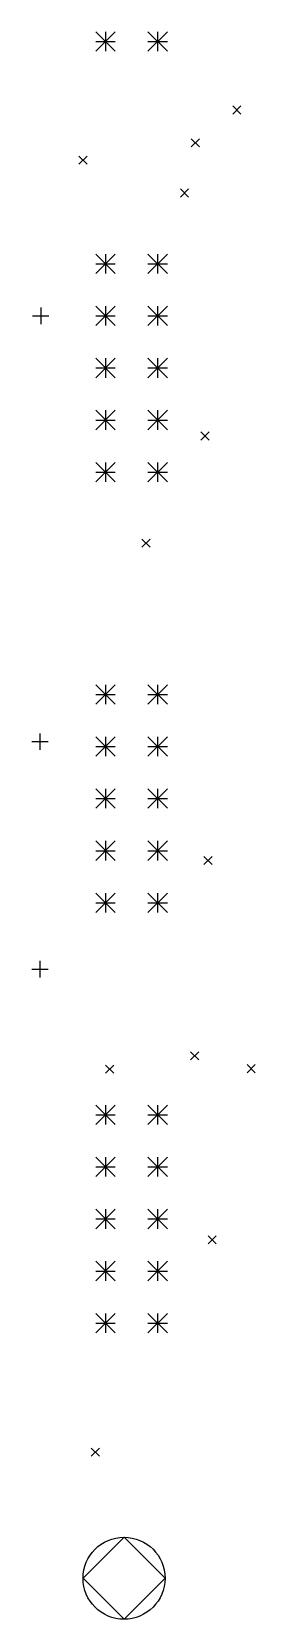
# Model space of a CAD drawing. Extents: x -2 to 158, y -158 to -1.
# Drawn here: x 63.6 to 74.5, y -155 to -77.6 of the extents above; entities that cross this region are included whole.
import ezdxf

# ---------------------------------------------------------------- set-up
doc = ezdxf.new("R2010")
doc.units = 0
doc.layers.add('BLACK', color=7, linetype='CONTINUOUS')

msp = doc.modelspace()

# ---------------------------------------------------------------- linework, layer by layer
at = {"layer": 'BLACK', "linetype": 'CONTINUOUS'}
for p, q in [((66.725, -77.585), (67.675, -78.535)), ((67.675, -77.585), (66.725, -78.535)), ((66.725, -78.06), (67.675, -78.06)), ((67.2, -77.585), (67.2, -78.535)), ((69.265, -77.585), (70.215, -78.535)), ((70.215, -77.585), (69.265, -78.535)), ((69.265, -78.06), (70.215, -78.06)), ((69.74, -77.585), (69.74, -78.535)), ((73.4, -81.2), (73.8, -81.6)), ((73.8, -81.2), (73.4, -81.6)), ((71.375, -82.8), (71.775, -83.2)), ((71.775, -82.8), (71.375, -83.2)), ((65.9, -83.65), (66.3, -84.05)), ((66.3, -83.65), (65.9, -84.05)), ((70.85, -85.25), (71.25, -85.65)), ((71.25, -85.25), (70.85, -85.65)), ((66.725, -88.425), (67.675, -89.375)), ((67.675, -88.425), (66.725, -89.375)), ((66.725, -88.9), (67.675, -88.9)), ((67.2, -88.425), (67.2, -89.375)), ((69.265, -88.425), (70.215, -89.375)), ((70.215, -88.425), (69.265, -89.375)), ((69.265, -88.9), (70.215, -88.9)), ((69.74, -88.425), (69.74, -89.375)), ((64.04, -91.04), (64.04, -91.84)), ((66.725, -90.965), (67.675, -91.915)), ((67.675, -90.965), (66.725, -91.915)), ((67.2, -90.965), (67.2, -91.915)), ((69.265, -90.965), (70.215, -91.915)), ((70.215, -90.965), (69.265, -91.915)), ((69.74, -90.965), (69.74, -91.915)), ((63.64, -91.44), (64.44, -91.44)), ((66.725, -91.44), (67.675, -91.44)), ((69.265, -91.44), (70.215, -91.44)), ((66.725, -93.505), (67.675, -94.455)), ((67.675, -93.505), (66.725, -94.455)), ((67.2, -93.505), (67.2, -94.455)), ((69.265, -93.505), (70.215, -94.455)), ((70.215, -93.505), (69.265, -94.455)), ((69.74, -93.505), (69.74, -94.455)), ((66.725, -93.98), (67.675, -93.98)), ((69.265, -93.98), (70.215, -93.98)), ((66.725, -96.045), (67.675, -96.995)), ((67.675, -96.045), (66.725, -96.995)), ((66.725, -96.52), (67.675, -96.52)), ((67.2, -96.045), (67.2, -96.995)), ((69.265, -96.045), (70.215, -96.995)), ((70.215, -96.045), (69.265, -96.995)), ((69.265, -96.52), (70.215, -96.52)), ((69.74, -96.045), (69.74, -96.995)), ((71.85, -97.1), (72.25, -97.5)), ((72.25, -97.1), (71.85, -97.5)), ((66.725, -98.585), (67.675, -99.535)), ((67.675, -98.585), (66.725, -99.535)), ((66.725, -99.06), (67.675, -99.06)), ((67.2, -98.585), (67.2, -99.535)), ((69.265, -98.585), (70.215, -99.535)), ((70.215, -98.585), (69.265, -99.535)), ((69.265, -99.06), (70.215, -99.06)), ((69.74, -98.585), (69.74, -99.535)), ((68.975, -102.325), (69.375, -102.725)), ((69.375, -102.325), (68.975, -102.725)), ((66.725, -109.425), (67.675, -110.375)), ((67.675, -109.425), (66.725, -110.375)), ((66.725, -109.9), (67.675, -109.9)), ((67.2, -109.425), (67.2, -110.375)), ((69.265, -109.425), (70.215, -110.375)), ((70.215, -109.425), (69.265, -110.375)), ((69.265, -109.9), (70.215, -109.9)), ((69.74, -109.425), (69.74, -110.375)), ((63.6, -112.2), (64.4, -112.2)), ((64, -111.8), (64, -112.6)), ((66.725, -111.965), (67.675, -112.915)), ((67.675, -111.965), (66.725, -112.915)), ((67.2, -111.965), (67.2, -112.915)), ((69.265, -111.965), (70.215, -112.915)), ((70.215, -111.965), (69.265, -112.915)), ((69.74, -111.965), (69.74, -112.915)), ((66.725, -112.44), (67.675, -112.44)), ((69.265, -112.44), (70.215, -112.44)), ((66.725, -114.505), (67.675, -115.455)), ((67.675, -114.505), (66.725, -115.455)), ((67.2, -114.505), (67.2, -115.455)), ((69.265, -114.505), (70.215, -115.455)), ((70.215, -114.505), (69.265, -115.455)), ((69.74, -114.505), (69.74, -115.455)), ((66.725, -114.98), (67.675, -114.98)), ((69.265, -114.98), (70.215, -114.98)), ((66.725, -117.045), (67.675, -117.995)), ((67.675, -117.045), (66.725, -117.995)), ((66.725, -117.52), (67.675, -117.52)), ((67.2, -117.045), (67.2, -117.995)), ((69.265, -117.045), (70.215, -117.995)), ((70.215, -117.045), (69.265, -117.995)), ((69.265, -117.52), (70.215, -117.52)), ((69.74, -117.045), (69.74, -117.995)), ((72, -117.8), (72.4, -118.2)), ((72.4, -117.8), (72, -118.2)), ((66.725, -119.585), (67.675, -120.535)), ((67.675, -119.585), (66.725, -120.535)), ((67.2, -119.585), (67.2, -120.535)), ((69.265, -119.585), (70.215, -120.535)), ((70.215, -119.585), (69.265, -120.535)), ((69.74, -119.585), (69.74, -120.535)), ((66.725, -120.06), (67.675, -120.06)), ((69.265, -120.06), (70.215, -120.06)), ((64, -122.9), (64, -123.7)), ((63.6, -123.3), (64.4, -123.3)), ((71.35, -127.326891), (71.75, -127.726891)), ((71.75, -127.326891), (71.35, -127.726891)), ((67.2, -127.975), (67.6, -128.375)), ((67.6, -127.975), (67.2, -128.375)), ((74.1, -127.95), (74.5, -128.35)), ((74.5, -127.95), (74.1, -128.35)), ((66.725, -129.925), (67.675, -130.875)), ((67.675, -129.925), (66.725, -130.875)), ((67.2, -129.925), (67.2, -130.875)), ((69.265, -129.925), (70.215, -130.875)), ((70.215, -129.925), (69.265, -130.875)), ((69.74, -129.925), (69.74, -130.875)), ((66.725, -130.4), (67.675, -130.4)), ((69.265, -130.4), (70.215, -130.4)), ((66.725, -132.465), (67.675, -133.415)), ((67.675, -132.465), (66.725, -133.415)), ((66.725, -132.94), (67.675, -132.94)), ((67.2, -132.465), (67.2, -133.415)), ((69.265, -132.465), (70.215, -133.415)), ((70.215, -132.465), (69.265, -133.415)), ((69.265, -132.94), (70.215, -132.94)), ((69.74, -132.465), (69.74, -133.415)), ((66.725, -135.005), (67.675, -135.955)), ((67.675, -135.005), (66.725, -135.955)), ((67.2, -135.005), (67.2, -135.955)), ((69.265, -135.005), (70.215, -135.955)), ((70.215, -135.005), (69.265, -135.955)), ((69.74, -135.005), (69.74, -135.955)), ((66.725, -135.48), (67.675, -135.48)), ((69.265, -135.48), (70.215, -135.48)), ((72.2, -136.3), (72.6, -136.7)), ((72.6, -136.3), (72.2, -136.7)), ((66.725, -137.545), (67.675, -138.495)), ((67.675, -137.545), (66.725, -138.495)), ((67.2, -137.545), (67.2, -138.495)), ((69.265, -137.545), (70.215, -138.495)), ((70.215, -137.545), (69.265, -138.495)), ((69.74, -137.545), (69.74, -138.495)), ((66.725, -138.02), (67.675, -138.02)), ((69.265, -138.02), (70.215, -138.02)), ((66.725, -140.085), (67.675, -141.035)), ((67.675, -140.085), (66.725, -141.035)), ((67.2, -140.085), (67.2, -141.035)), ((69.265, -140.085), (70.215, -141.035)), ((70.215, -140.085), (69.265, -141.035)), ((69.74, -140.085), (69.74, -141.035)), ((66.725, -140.56), (67.675, -140.56)), ((69.265, -140.56), (70.215, -140.56)), ((66.5, -146.65), (66.9, -147.05)), ((66.9, -146.65), (66.5, -147.05)), ((68.1, -151), (66.1, -153)), ((70.1, -153), (68.1, -151)), ((66.1, -153), (68.1, -155)), ((68.1, -155), (70.1, -153))]:
    msp.add_line(p, q, dxfattribs=at)
at = {"layer": 'BLACK'}
msp.add_circle((68.1, -153), 2, dxfattribs=at)

doc.saveas('drawing.dxf')
